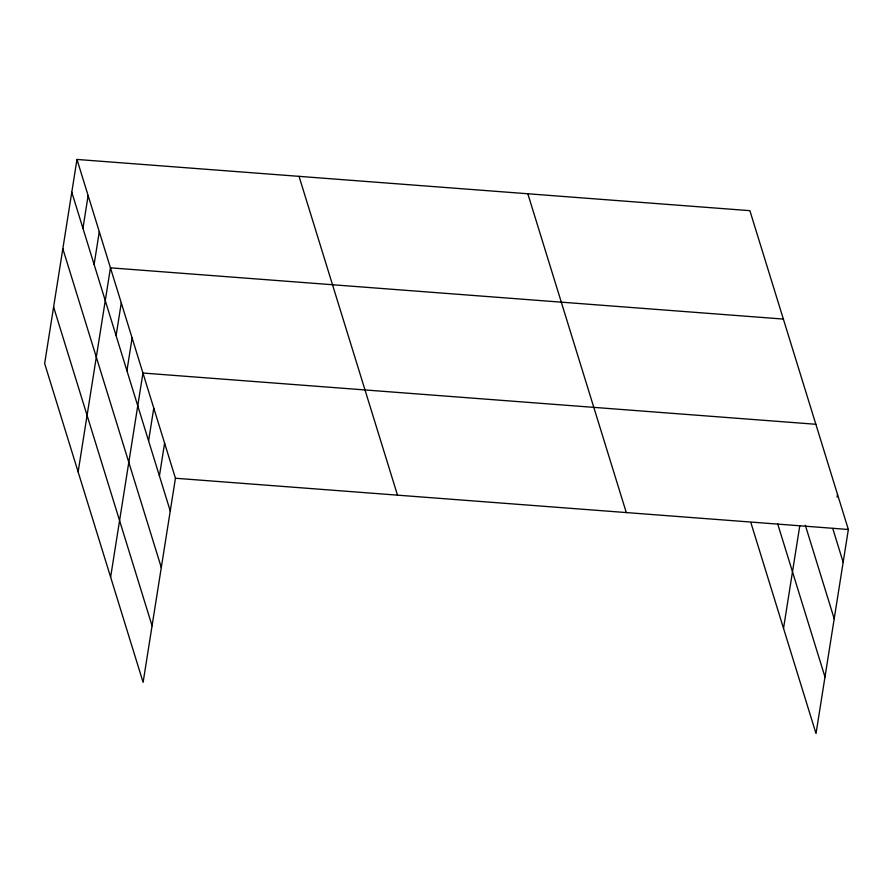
<?xml version="1.0" encoding="UTF-8"?>
<svg xmlns="http://www.w3.org/2000/svg" width="893" height="893" viewBox="0 0 893 893"><rect width="100%" height="100%" fill="white"/><g stroke="black" fill="none" stroke-linecap="round" stroke-linejoin="round"><path stroke-width="1.34" d="M76.977 159.445L44.65 363.518L143.114 682.33L175.441 478.246L76.977 159.445L749.886 210.67L848.35 529.482L816.023 733.555L751.035 523.142M82.949 228.318L88.128 195.578M94.111 264.451L99.29 231.711M78.126 471.917L110.453 267.833L783.362 319.069M116.101 335.645L121.281 302.906M126.929 370.718L132.108 337.978M110.62 577.124L142.947 373.04L815.856 424.275M148.595 440.852L153.775 408.112M159.423 475.924L164.602 443.185M783.529 628.348L799.782 525.754M837.087 497.133L837.522 494.409M175.441 478.246L848.35 529.482M832.734 528.455L843.159 562.222M805.33 525.24L834.207 618.76M777.647 523.756L824.987 677.017M527.819 193.77L626.294 512.571M299.032 176.345L397.497 495.157M71.786 192.185L170.25 510.997M62.834 248.723L161.298 567.535M53.602 306.98L152.067 625.781"/></g></svg>
